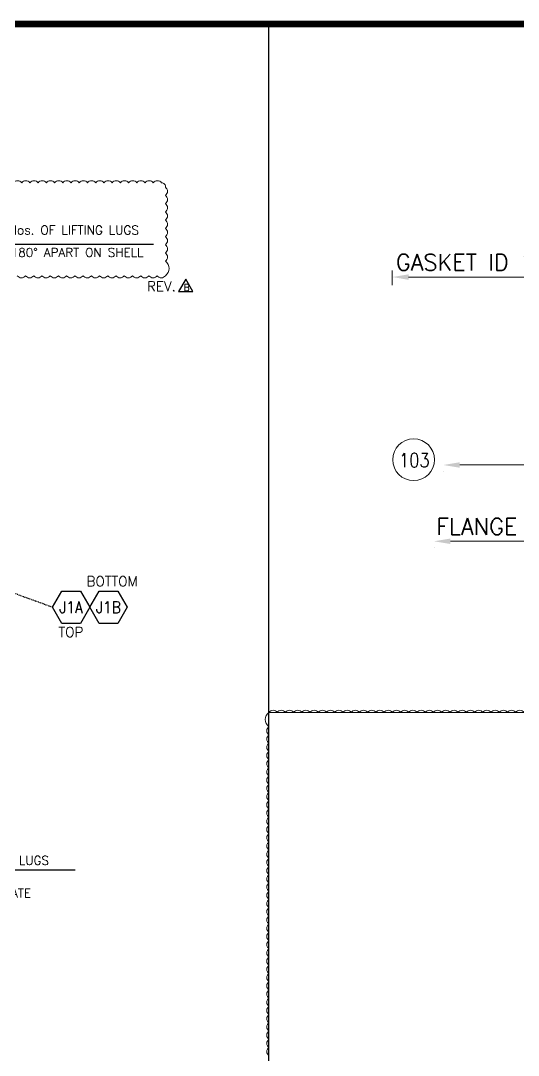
# Model space of a CAD drawing. Header units: inches. Extents: x 26960 to 35074, y -20333 to -19295.
# Drawn here: x 27338.1 to 27413.7, y -19467 to -19309.8 of the extents above; entities that cross this region are included whole.
import ezdxf
from ezdxf.enums import TextEntityAlignment as Align

# ---------------------------------------------------------------- set-up
doc = ezdxf.new("R2010")
doc.units = ezdxf.units.IN
doc.header["$LTSCALE"] = 200
doc.header["$MEASUREMENT"] = 0
doc.linetypes.add('CENTER', pattern=[2, 1.25, -0.25, 0.25, -0.25])
doc.linetypes.add('DASHED2', pattern=[0.375, 0.25, -0.125])
for name, color, linetype, lineweight in [('AM_5', 3, 'Continuous', 15), ('B-OBJ', 7, 'Continuous', 13), ('OBJECT', 7, 'Continuous', 18)]:
    doc.layers.add(name, color=color, linetype=linetype, lineweight=lineweight)
for name, color, linetype in [('BORDER1', 3, 'Continuous'), ('BORDER2', 7, 'Continuous'), ('CENTER', 1, 'CENTER'), ('DIMENSION', 8, 'Continuous'), ('text', 3, 'Continuous')]:
    doc.layers.add(name, color=color, linetype=linetype)
doc.styles.add("ROMAN'S", font='romans.shx')
doc.styles.add('ROMANC', font='ROMANC', dxfattribs={"height": 5})
doc.styles.add('ROMAND', font='romand.shx', dxfattribs={"width": 0.8})
doc.styles.add('ROMANS', font='romans.shx')
doc.styles.add('ROMANT', font='romant.shx')
doc.styles.get("Standard").update_dxf_attribs({"font": 'romans.shx'})
doc.dimstyles.new('VEP-8$0', dxfattribs={"dimscale": 0, "dimtxt": 2.5, "dimasz": 2.5, "dimexe": 1, "dimexo": 1, "dimgap": 1, "dimtad": 1, "dimdec": 0, "dimlfac": 20, "dimzin": 12, "dimdsep": 46, "dimtxsty": 'ROMANS', "dimcen": 0, "dimclrd": 256, "dimclre": 256, "dimclrt": 40, "dimadec": 0, "dimazin": 3, "dimtfac": 1, "dimtdec": 0, "dimtofl": 0, "dimtmove": 0, "dimatfit": 3, "dimfxl": 1, "dimlwd": -1, "dimlwe": -1, "dimarcsym": 0})

# ---------------------------------------------------------------- blocks, each defined once
blk = doc.blocks.new('*D125')
at = {"layer": 'AM_5', "color": 8, "transparency": 16777216}
for p, q in [((27454.92, -19375.4), (27454.92, -19378.3)), ((27452.42, -19377.3), (27404.82, -19377.3)), ((27402.32, -19378.3), (27402.32, -19378.3))]:
    blk.add_line(p, q, dxfattribs=at)
for points in [[(27404.82, -19376.88), (27404.82, -19377.72), (27402.32, -19377.3)], [(27452.42, -19377.72), (27452.42, -19376.88), (27454.92, -19377.3)]]:
    blk.add_solid(points, dxfattribs=at)
at = {"layer": 'Defpoints', "color": 0, "transparency": 16777216}
for p in [(27454.92, -19374.4), (27402.32, -19377.3), (27402.32, -19377.3)]:
    blk.add_point(p, dxfattribs=at)
at = {"layer": 'AM_5', "color": 40, "transparency": 16777216, "insert": (27428.62, -19375.05), "char_height": 2.5, "attachment_point": 5, "style": 'ROMANS'}
blk.add_mtext('FLANGE ID 1513 ', dxfattribs=at)
blk = doc.blocks.new('*D126')
at = {"layer": 'AM_5', "color": 8, "transparency": 16777216}
for p, q in [((27462.59, -19375.4), (27462.59, -19389.89)), ((27460.09, -19388.89), (27403.41, -19388.89)), ((27400.91, -19389.89), (27400.91, -19389.89))]:
    blk.add_line(p, q, dxfattribs=at)
for points in [[(27403.41, -19388.47), (27403.41, -19389.31), (27400.91, -19388.89)], [(27460.09, -19389.31), (27460.09, -19388.47), (27462.59, -19388.89)]]:
    blk.add_solid(points, dxfattribs=at)
at = {"layer": 'Defpoints', "color": 0, "transparency": 16777216}
for p in [(27462.59, -19374.4), (27400.91, -19388.89), (27400.91, -19388.89)]:
    blk.add_point(p, dxfattribs=at)
at = {"layer": 'AM_5', "color": 40, "transparency": 16777216, "insert": (27415.72, -19386.64), "char_height": 2.5, "attachment_point": 5, "style": 'ROMANS'}
blk.add_mtext('FLANGE OD 1630', dxfattribs=at)
blk = doc.blocks.new('*D130')
at = {"layer": 'AM_5', "color": 8, "transparency": 16777216}
for p, q in [((27394.55, -19349.99), (27394.55, -19347.74)), ((27454.92, -19351.08), (27454.92, -19347.74)), ((27452.42, -19348.74), (27397.05, -19348.74))]:
    blk.add_line(p, q, dxfattribs=at)
for points in [[(27397.05, -19348.33), (27397.05, -19349.16), (27394.55, -19348.74)], [(27452.42, -19349.16), (27452.42, -19348.33), (27454.92, -19348.74)]]:
    blk.add_solid(points, dxfattribs=at)
at = {"layer": 'Defpoints', "color": 0, "transparency": 16777216}
for p in [(27394.55, -19348.74), (27394.55, -19350.99), (27454.92, -19352.08)]:
    blk.add_point(p, dxfattribs=at)
at = {"layer": 'AM_5', "color": 40, "transparency": 16777216, "insert": (27408.83, -19346.49), "char_height": 2.5, "attachment_point": 5, "style": 'ROMANS'}
blk.add_mtext('GASKET ID 1513', dxfattribs=at)
blk = doc.blocks.new('*U254')
at = {"layer": 'BORDER1', "color": 154, "true_color": 0x1859a9, "const_width": 1}
blk.add_lwpolyline([(0, 564), (796, 564), (796, 0), (0, 0)], close=True, dxfattribs=at)
at = {"layer": 'BORDER2', "flags": 8}
for tag, height, style, p in [('REV-B', 2.7, 'ROMANS', (662.76, 125.68)), ('REV-A', 2.7, 'ROMANS', (662.76, 118.68)), ('RE-B', 7, 'ROMANT', (745.34, 6.15))]:
    blk.add_attdef(tag, text='', height=height, dxfattribs=dict(at, style=style)).set_placement(p, align=Align.CENTER)
at = {"layer": 'BORDER2', "style": 'ROMANS', "width": 4.59626}
for tag, p, p2 in [('DATE-B', (668.47, 125.68), (681.47, 125.68)), ('DATE-A', (668.47, 118.68), (681.47, 118.68))]:
    blk.add_attdef(tag, text='', height=2.7, dxfattribs=at).set_placement(p, p2, align=Align.FIT)
at = {"layer": 'BORDER2'}
for tag, height, style, p in [('DRN-B', 2.7, 'ROMANS', (689.55, 125.68)), ('CHD-B', 2.7, 'ROMANS', (701.61, 125.68)), ('APD-B', 2.7, 'ROMANS', (713.32, 125.68)), ('DRN-A', 2.7, 'ROMANS', (689.55, 118.68)), ('CHD-A', 2.7, 'ROMANS', (701.61, 118.68)), ('APD-A', 2.7, 'ROMANS', (713.32, 118.68)), ('CONS_CONT_VEND', 3.5, 'ROMANC', (726, 61.94))]:
    blk.add_attdef(tag, text='', height=height, dxfattribs=dict(at, style=style)).set_placement(p, align=Align.CENTER)
at = {"layer": 'BORDER2', "style": 'ROMANS', "width": 0.8}
for tag, p, height in [('1:X', (670.77, 103.49), 3), ('LOC', (709.61, 103.49), 3), ('PROJ_NO', (774.84, 103.49), 3), ('CONS_DRG_NO', (681.74, 53.26), 2.5)]:
    blk.add_attdef(tag, p, '', height=height, dxfattribs=at)
at = {"layer": 'BORDER2', "lineweight": 30, "width": 0.8, "flags": 104}
for tag, p in [('COMMENTS-B', (719.88, 127.5)), ('COMMENTS-A', (719.88, 120.5))]:
    blk.add_attdef(tag, text='', height=2.2, dxfattribs=at).set_placement(p, align=Align.MIDDLE_LEFT)
at = {"layer": 'BORDER2', "style": 'ROMANS', "width": 0.8}
for tag, p in [('PROJECT_TITLE_1', (726, 45.91)), ('PROJECT_TITLE_2', (726, 40.58))]:
    blk.add_attdef(tag, text='', height=3.5, dxfattribs=at).set_placement(p, align=Align.MIDDLE)
at = {"layer": 'BORDER2', "style": 'ROMANT', "width": 0.8}
for tag, p in [('DRG_TITLE_1', (726, 29.73)), ('DRG_TITLE_2', (726, 23.03)), ('DRG_TITLE_3', (726, 16.33))]:
    blk.add_attdef(tag, text='', height=4, dxfattribs=at).set_placement(p, align=Align.CENTER)
at = {"layer": 'BORDER2', "style": 'ROMANT'}
for tag, p in [('AR', (668.95, 6.15)), ('PA', (683.03, 6.15)), ('DC', (697.09, 6.15)), ('TS', (775.94, 6.15))]:
    blk.add_attdef(tag, p, '', height=7, dxfattribs=at)
for tag, p in [('SRNO', (736.79, 6.15)), ('SH', (771.83, 6.2))]:
    blk.add_attdef(tag, text='', height=7, dxfattribs=at).set_placement(p, align=Align.RIGHT)
at = {"layer": 'BORDER2', "style": 'ROMANS', "flags": 2}
blk.add_attdef('TB_VERSION', text='', height=2, dxfattribs=at).set_placement((1, -1), align=Align.TOP_LEFT)
blk = doc.blocks.new('REVISION')
at = {"layer": 'DIMENSION', "color": 1, "linetype": 'DASHED2'}
blk.add_lwpolyline([(-2.5, 13.6), (-11.2, 28.6), (-19.9, 13.6)], close=True, dxfattribs=at)
at = {"layer": 'DIMENSION', "color": 1, "linetype": 'DASHED2', "attachment_point": 1, "style": "ROMAN'S"}
for s, insert, char_height, width in [('REV.', (-58.2, 26), 12, 56.203), ('B', (-13.6, 22.6), 8, 5.597)]:
    blk.add_mtext(s, dxfattribs=dict(at, insert=insert, char_height=char_height, width=width))

msp = doc.modelspace()

# ---------------------------------------------------------------- linework, layer by layer
at = {"elevation": 0.22725}
for points in [[(27347.16359, -19396.45637), (27348.58413, -19398.91681), (27347.16359, -19401.37725), (27344.32253, -19401.37725), (27342.90199, -19398.91681), (27344.32253, -19396.45637)], [(27352.84573, -19396.45637), (27354.26626, -19398.91681), (27352.84573, -19401.37725), (27350.00466, -19401.37725), (27348.58413, -19398.91681), (27350.00466, -19396.45637)]]:
    msp.add_lwpolyline(points, close=True, dxfattribs=at)
at = {"layer": 'B-OBJ', "color": 6, "elevation": -0.22725}
msp.add_lwpolyline([(27336.99207, -19334.42419, -0.5206), (27338.24207, -19334.42419, -0.5206), (27339.49207, -19334.42419, -0.5206), (27340.74207, -19334.42419, -0.5206), (27341.99207, -19334.42419, -0.5206), (27343.24207, -19334.42419, -0.5206), (27344.49207, -19334.42419, -0.5206), (27345.74207, -19334.42419, -0.5206), (27346.99207, -19334.42419, -0.5206), (27348.24207, -19334.42419, -0.5206), (27349.49207, -19334.42419, -0.5206), (27350.74207, -19334.42419, -0.5206), (27351.99207, -19334.42419, -0.5206), (27353.24207, -19334.42419, -0.5206), (27354.49207, -19334.42419, -0.5206), (27355.74207, -19334.42419, -0.5206), (27356.99207, -19334.42419, -0.5206), (27358.24207, -19334.42419, -0.5206), (27359.49207, -19334.42419, -0.5206), (27360.07807, -19335.08819, -0.5206), (27360.07807, -19336.33819, -0.5206), (27360.07807, -19337.58819, -0.5206), (27360.07807, -19338.83819, -0.5206), (27360.07807, -19340.08819, -0.5206), (27360.07807, -19341.33819, -0.5206), (27360.07807, -19342.58819, -0.5206), (27360.07807, -19343.83819, -0.5206), (27360.07807, -19345.08819, -0.5206), (27360.07807, -19346.33819, -0.5206), (27360.07807, -19348.53099, -0.5206), (27358.82807, -19348.53099, -0.5206), (27357.57807, -19348.53099, -0.5206), (27356.32807, -19348.53099, -0.5206), (27355.07807, -19348.53099, -0.5206), (27353.82807, -19348.53099, -0.5206), (27352.57807, -19348.53099, -0.5206), (27351.32807, -19348.53099, -0.5206), (27350.07807, -19348.53099, -0.5206), (27348.82807, -19348.53099, -0.5206), (27347.57807, -19348.53099, -0.5206), (27346.32807, -19348.53099, -0.5206), (27345.07807, -19348.53099, -0.5206), (27343.82807, -19348.53099, -0.5206), (27342.57807, -19348.53099, -0.5206), (27341.32807, -19348.53099, -0.5206), (27340.07807, -19348.53099, -0.5206), (27338.82807, -19348.53099, -0.5206), (27337.57807, -19348.53099, -0.5206)], format="xyb", dxfattribs=at)
at = {"layer": 'B-OBJ', "color": 6}
msp.add_lwpolyline([(27375.81865, -19467.06586, -0.5206), (27375.81865, -19465.81586, -0.5206), (27375.81865, -19464.56586, -0.5206), (27375.81865, -19463.31586, -0.5206), (27375.81865, -19462.06586, -0.5206), (27375.81865, -19460.81586, -0.5206), (27375.81865, -19459.56586, -0.5206), (27375.81865, -19458.31586, -0.5206), (27375.81865, -19457.06586, -0.5206), (27375.81865, -19455.81586, -0.5206), (27375.81865, -19454.56586, -0.5206), (27375.81865, -19453.31586, -0.5206), (27375.81865, -19452.06586, -0.5206), (27375.81865, -19450.81586, -0.5206), (27375.81865, -19449.56586, -0.5206), (27375.81865, -19448.31586, -0.5206), (27375.81865, -19447.06586, -0.5206), (27375.81865, -19445.81586, -0.5206), (27375.81865, -19444.56586, -0.5206), (27375.81865, -19443.31586, -0.5206), (27375.81865, -19442.06586, -0.5206), (27375.81865, -19440.81586, -0.5206), (27375.81865, -19439.56586, -0.5206), (27375.81865, -19438.31586, -0.5206), (27375.81865, -19437.06586, -0.5206), (27375.81865, -19435.81586, -0.5206), (27375.81865, -19434.56586, -0.5206), (27375.81865, -19433.31586, -0.5206), (27375.81865, -19432.06586, -0.5206), (27375.81865, -19430.81586, -0.5206), (27375.81865, -19429.56586, -0.5206), (27375.81865, -19428.31586, -0.5206), (27375.81865, -19427.06586, -0.5206), (27375.81865, -19425.81586, -0.5206), (27375.81865, -19424.56586, -0.5206), (27375.81865, -19423.31586, -0.5206), (27375.81865, -19422.06586, -0.5206), (27375.81865, -19420.81586, -0.5206), (27375.81865, -19419.56586, -0.5206), (27375.81865, -19418.31586, -0.5206), (27375.81865, -19417.06586, -0.5206), (27375.81865, -19414.88655, -0.5206), (27377.06865, -19414.88655, -0.5206), (27378.31865, -19414.88655, -0.5206), (27379.56865, -19414.88655, -0.5206), (27380.81865, -19414.88655, -0.5206), (27382.06865, -19414.88655, -0.5206), (27383.31865, -19414.88655, -0.5206), (27384.56865, -19414.88655, -0.5206), (27385.81865, -19414.88655, -0.5206), (27387.06865, -19414.88655, -0.5206), (27388.31865, -19414.88655, -0.5206), (27389.56865, -19414.88655, -0.5206), (27390.81865, -19414.88655, -0.5206), (27392.06865, -19414.88655, -0.5206), (27393.31865, -19414.88655, -0.5206), (27394.56865, -19414.88655, -0.5206), (27395.81865, -19414.88655, -0.5206), (27397.06865, -19414.88655, -0.5206), (27398.31865, -19414.88655, -0.5206), (27399.56865, -19414.88655, -0.5206), (27400.81865, -19414.88655, -0.5206), (27402.06865, -19414.88655, -0.5206), (27403.31865, -19414.88655, -0.5206), (27404.56865, -19414.88655, -0.5206), (27405.81865, -19414.88655, -0.5206), (27407.06865, -19414.88655, -0.5206), (27408.31865, -19414.88655, -0.5206), (27409.56865, -19414.88655, -0.5206), (27410.81865, -19414.88655, -0.5206), (27412.06865, -19414.88655, -0.5206), (27413.31865, -19414.88655, -0.5206), (27414.56865, -19414.88655, -0.5206)], format="xyb", dxfattribs=at)
at = {"layer": 'CENTER', "ltscale": 5}
for p, q in [((27358.29944, -19343.77459), (27329.51256, -19343.77459)), ((27346.3831, -19438.84882, 0.22725), (27317.59622, -19438.84882, 0.22725))]:
    msp.add_line(p, q, dxfattribs=at)
at = {"layer": 'CENTER', "linetype": 'CENTER', "ltscale": 0.0001}
msp.add_line((27342.90199, -19398.91681, 0.22725), (27316.86299, -19389.44673, 0.22725), dxfattribs=at)
at = {"layer": 'DIMENSION'}
for p, q in [((27375.81865, -19472.18417), (27375.81865, -19310.31912)), ((27375.81865, -19414.88655), (27515.78577, -19414.87343, 5.69406))]:
    msp.add_line(p, q, dxfattribs=at)
at = {"layer": 'OBJECT', "lineweight": 15}
msp.add_circle((27397.80682, -19376.49751, -0.06542), 3.177, dxfattribs=at)

# ---------------------------------------------------------------- block references
at = {"layer": 'BORDER1', "lineweight": 9}
msp.add_blockref('*U254', (26990.4983, -19874.28619), dxfattribs=at)
at = {"layer": 'DIMENSION', "color": 6, "linetype": 'DASHED2', "xscale": 0.1252646215129461, "yscale": 0.1252646215129461, "zscale": 0.1252646215129461}
msp.add_blockref('REVISION', (27364.57289, -19352.65303, -0.22725), dxfattribs=at)

# ---------------------------------------------------------------- texts
at = {"style": 'ROMANT', "width": 0.85}
for tag, p in [('J1A', (27345.74306, -19398.91681, 0.22725)), ('J1B', (27351.42519, -19398.91681, 0.22725))]:
    msp.add_attdef(tag, text='', height=1.8, dxfattribs=at).set_placement(p, align=Align.MIDDLE)
at = {"layer": 'text', "style": 'ROMANS'}
for s, p in [('2 Nos. OF LIFTING LUGS', (27345.14158, -19342.26279, -0.22725)), ('@ 180%%d APART ON SHELL', (27345.43287, -19345.66889, -0.22725)), ('2 Nos. OF LIFTING LUGS', (27331.47548, -19438.04671, 0.22725)), ('FOR TOP COVER PLATE', (27329.38217, -19443.01815, 0.22725))]:
    msp.add_text(s, height=1.3333333, dxfattribs=at).set_placement(p, align=Align.CENTER)
at = {"layer": 'text', "color": 6, "lineweight": 15, "style": 'ROMAND', "width": 0.85}
msp.add_text('103', height=2.125118, rotation=359.9998937, dxfattribs=at).set_placement((27397.90955, -19376.5643, -0.06542), align=Align.MIDDLE_CENTER)
at = {"layer": 'text', "style": 'ROMANS'}
for s, p in [('BOTTOM', (27348.09969, -19395.71536)), ('TOP', (27343.8278, -19403.44259))]:
    msp.add_text(s, height=1.5, dxfattribs=at).set_placement(p)

# ---------------------------------------------------------------- dimensions: what is measured, and where the dimension line sits
at = {"layer": 'AM_5'}
for base, p1, p2, text, picture, middle in [((27394.54838, -19348.74245, -0.06542), (27454.92269, -19352.08036), (27394.54838, -19350.99245, -0.06542), 'GASKET ID 1513', '*D130', (27408.82942, -19348.74245, -0.06542)), ((27400.90625, -19388.88975, -0.06542), (27462.59041, -19374.39683), (27400.90625, -19388.88975, -0.06542), 'FLANGE OD 1630', '*D126', (27415.71875, -19388.88975, -0.06542))]:
    dim = msp.add_linear_dim(base=base, p1=p1, p2=p2, text=text, dimstyle='VEP-8$0', override={"dimscale": 1, "dimtxt": 2.5, "dimtxsty": 'ROMANS', "dimclrd": 8, "dimclre": 8, "dimtfill": 0}, dxfattribs=at)
    dim.commit()
    dim.dimension.update_dxf_attribs({"geometry": picture, "text_midpoint": middle, "dimtype": 160})
dim = msp.add_linear_dim(base=(27402.32292, -19377.29834, -0.06542), p1=(27454.92269, -19374.39683), p2=(27402.32292, -19377.29834, -0.06542), text='FLANGE ID 1513 ', dimstyle='VEP-8$0', override={"dimscale": 1, "dimtxt": 2.5, "dimtxsty": 'ROMANS', "dimclrd": 8, "dimclre": 8, "dimtfill": 0}, dxfattribs=at)
dim.commit()
dim.dimension.update_dxf_attribs({"geometry": '*D125', "text_midpoint": (27428.62281, -19375.04834, -0.06542)})

doc.saveas('drawing.dxf')
